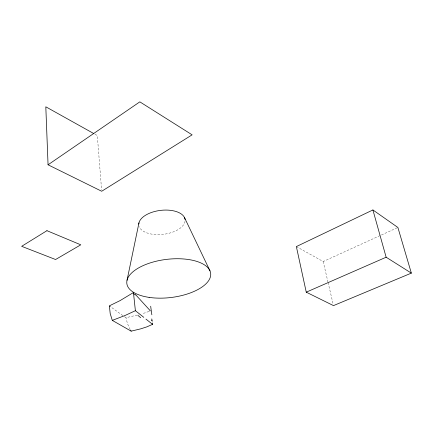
<?xml version="1.0" encoding="UTF-8"?>
<svg xmlns="http://www.w3.org/2000/svg" width="433" height="433" viewBox="0 0 433 433"><rect width="100%" height="100%" fill="white"/><g stroke="black" fill="none" stroke-linecap="round" stroke-linejoin="round"><path stroke-width="0.32" stroke-dasharray="2.17 1.62" d="M296.361 246.577L323.186 261.543L397.278 227.747M148.947 311.43L141.808 313.974M124.406 316.669L125.943 317.698L139.166 314.629M94.973 134.23L97.317 135.534L101.593 189.914M122.875 315.619L110.962 307.019M130.219 329.556L127.491 323.7L125.943 317.698M323.186 261.543L327.954 281.926M328.111 282.587L333.188 304.291M185.048 221.247A23.29 12.054 -6.9 0 1 163.241 234.34A23.29 12.054 -6.9 0 1 139.188 226.638"/><path stroke-width="0.65" d="M127.031 280.308L138.961 222.887M48.058 164.794L139.837 101.852L192.128 134.836L101.695 191.256L48.058 164.794L45.806 106.799L93.804 133.575M135.388 310.688L125.007 315.516L112.299 320.377L110.209 313.616L109.365 305.855L120.038 300.632L133.44 292.54L135.388 310.688L143.816 317.346M372.905 209.951L296.361 246.577L306.25 292.167L333.491 305.606L411.35 273.12L397.889 227.471L372.905 209.951L386.139 257.218L411.35 273.12M152.286 322.986L152.573 324.349L146.792 326.883L140.73 328.847L131.167 331.148L112.299 320.377M149.769 311.051L150.311 310.797L135.35 294.397M306.25 292.167L386.139 257.218M110.296 306.537L109.766 306.147M152.573 324.349L145.97 319.11M131.167 331.148L130.804 330.558M184.572 217.739L209.973 270.836M151.837 320.68L151.729 320.079M138.787 224.088A23.29 12.054 -6.9 0 1 161.487 210.281A23.29 12.054 -6.9 0 1 185.07 219.515M152.221 321.27A47.825 3.442 84.6 0 1 151.788 318.899M151.859 314.796A49.735 4.362 85.8 0 1 150.684 306.223M133.245 293.184A60.268 34.375 61.8 0 1 135.123 295.03M140.66 317.676A83.574 9.526 37.9 0 1 137.927 315.403M46.943 230.681L21.65 246.323L55.581 259.519L80.782 244.818L46.943 230.681M149.125 297.39A42.223 19.193 -6.9 0 0 210.698 273.683A42.223 19.193 -6.9 0 0 146.43 264.233A42.223 19.193 -6.9 0 0 149.125 297.39"/></g></svg>
